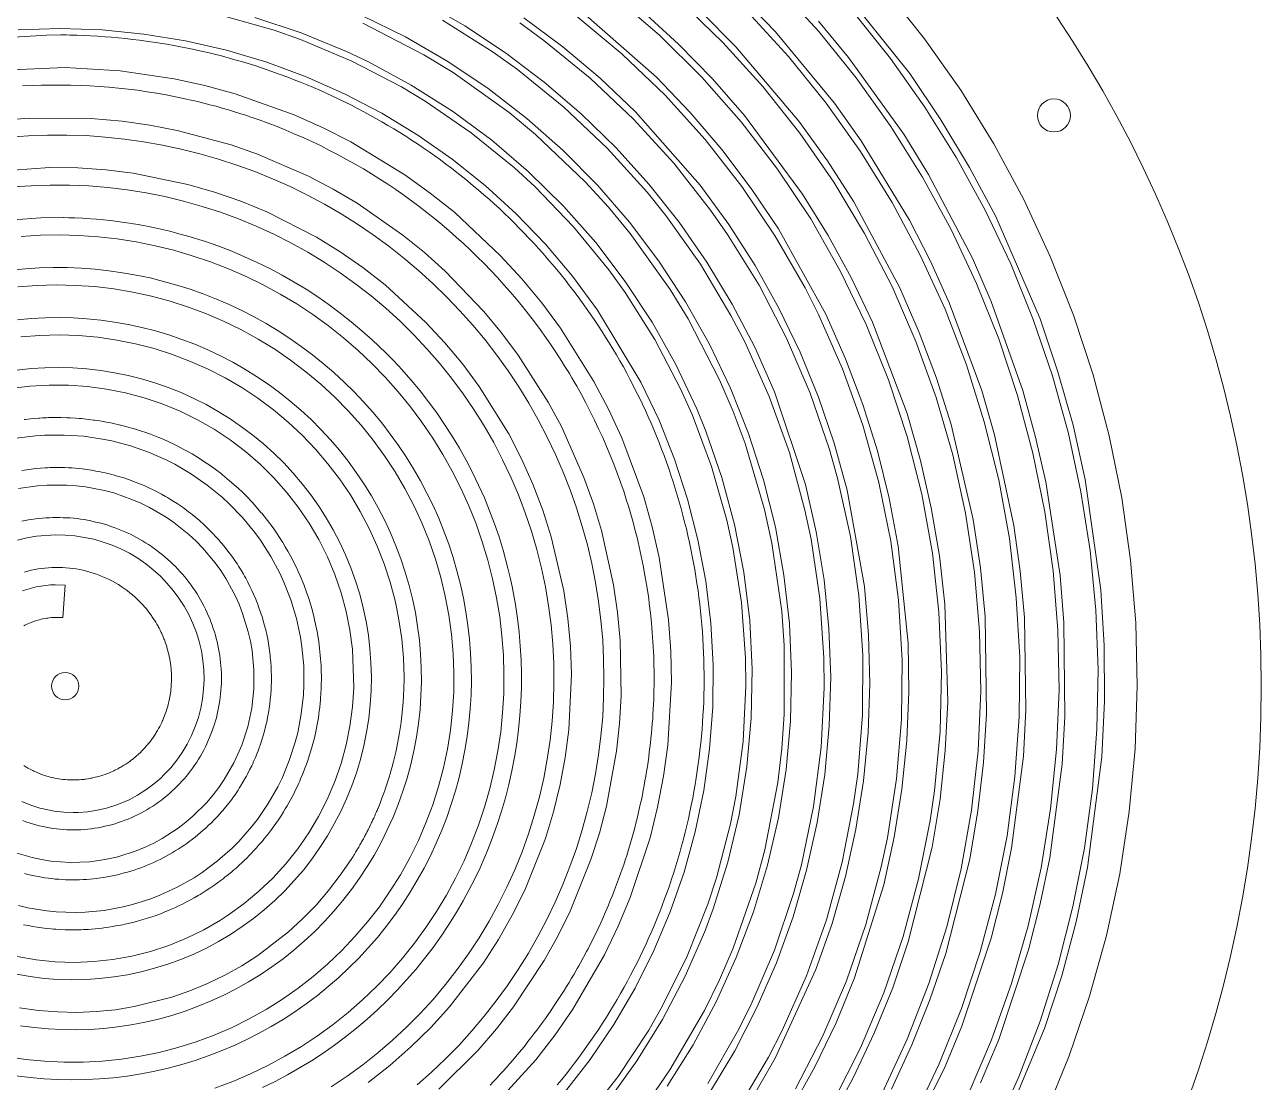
# Model space of a CAD drawing. Header units: millimetres. Extents: x -110 to 110, y -110 to 110.
# Drawn here: x -3.7 to 110, y -36.4 to 60.8 of the extents above; entities that cross this region are included whole.
import ezdxf

# ---------------------------------------------------------------- set-up
doc = ezdxf.new("R2010")
doc.units = ezdxf.units.MM

msp = doc.modelspace()

# ---------------------------------------------------------------- linework, layer by layer
at = {"color": 7, "linetype": 'Continuous', "lineweight": 15}
msp.add_line((-0.21, 6.31), (0, 9.3), dxfattribs=at)
at = {"color": 7, "linetype": 'Continuous', "lineweight": 15, "flags": 128}
for points in [[(83.05, -37.57), (85.19, -32.52), (87.03, -27.34), (88.55, -22.06), (89.75, -16.7), (90.63, -11.29), (91.18, -5.83), (91.4, -0.35), (91.29, 5.14), (90.85, 10.61), (90.08, 16.04), (88.99, 21.43), (87.58, 26.74), (85.85, 31.95), (83.82, 37.05), (81.48, 42.01), (78.85, 46.83), (75.94, 51.48), (72.75, 55.95), (69.3, 60.22), (65.6, 64.28)], [(71.26, 64.36), (77.67, 56.35), (80.54, 52.11), (83.18, 47.72), (85.58, 43.2), (89.65, 33.78), (91.3, 28.93), (92.69, 24), (93.81, 19.01), (95.24, 8.85), (95.55, 3.74), (95.58, -1.38), (95.34, -6.5), (94.03, -16.67), (92.97, -21.68), (91.65, -26.63), (90.06, -31.5), (86.1, -40.96)], [(90.15, -39.35), (92.34, -33.99), (94.21, -28.51), (95.76, -22.93), (96.98, -17.25), (97.86, -11.52), (98.4, -5.75), (98.6, 0.04), (98.46, 5.83), (97.98, 11.6), (97.17, 17.34), (96.01, 23.02), (94.53, 28.63), (92.72, 34.14), (90.59, 39.53), (88.15, 44.78), (85.4, 49.88), (82.36, 54.81), (79.04, 59.56), (75.45, 64.1)], [(32.85, 62.97), (36.74, 60.74), (40.48, 58.27), (44.06, 55.57), (47.46, 52.65), (50.67, 49.51), (53.67, 46.19), (56.46, 42.67), (59.02, 38.99), (61.34, 35.15), (63.41, 31.18), (65.23, 27.08), (68.07, 18.56), (69.07, 14.19), (69.8, 9.77), (70.24, 5.3), (70.4, 0.82), (70.27, -3.66), (69.86, -8.12), (69.17, -12.55), (68.19, -16.93), (66.94, -21.23), (65.41, -25.45), (63.62, -29.56), (61.57, -33.55), (59.26, -37.4)], [(70.67, -38.17), (73.14, -33.27), (75.28, -28.22), (77.07, -23.03), (78.49, -17.73), (79.56, -12.35), (79.95, -9.63), (80.46, -4.17), (80.6, 1.32), (80.36, 6.8), (79.75, 12.25), (78.77, 17.65), (77.43, 22.98), (75.73, 28.19), (73.67, 33.28), (71.28, 38.22), (68.56, 42.99), (65.52, 47.56), (62.18, 51.91), (58.55, 56.03), (54.65, 59.89), (50.5, 63.48)], [(75.12, -37.45), (77.44, -32.48), (79.43, -27.36), (81.08, -22.13), (82.39, -16.8), (83.35, -11.4), (83.95, -5.94), (84.2, -0.46), (84.08, 5.03), (83.62, 10.49), (82.79, 15.92), (81.62, 21.28), (80.1, 26.55), (78.24, 31.71), (76.04, 36.76), (73.52, 41.64), (70.69, 46.35), (67.57, 50.86), (64.16, 55.16), (60.47, 59.22), (56.53, 63.05)], [(62.38, 63.27), (65.32, 60.19), (70.75, 53.62), (73.21, 50.15), (77.64, 42.87), (79.58, 39.08), (81.34, 35.21), (84.29, 27.21), (85.48, 23.12), (87.25, 14.79), (87.83, 10.57), (88.21, 6.33), (88.36, -2.19), (88.12, -6.44), (87.04, -14.89), (86.19, -19.06), (85.15, -23.19), (82.46, -31.28), (80.83, -35.21), (77, -42.82)], [(47.68, -39.95), (50.84, -35.92), (53.66, -31.64), (54.94, -29.42), (57.21, -24.83), (59.1, -20.06), (59.89, -17.63), (61.18, -12.67), (61.68, -10.16), (62.35, -5.08), (62.6, 0.04), (62.57, 2.6), (62.19, 7.71), (61.4, 12.77), (60.85, 15.28), (59.45, 20.2), (57.65, 25), (56.6, 27.34), (54.23, 31.88), (51.49, 36.21), (50, 38.29), (46.75, 42.26), (43.2, 45.95), (41.31, 47.68), (37.34, 50.91), (33.11, 53.81), (30.92, 55.13), (26.37, 57.49), (21.65, 59.48), (19.23, 60.33), (14.3, 61.73)], [(17.45, 61.51), (21.71, 60.1), (25.86, 58.39), (27.88, 57.43), (31.83, 55.3), (35.61, 52.89), (39.22, 50.22), (42.62, 47.31), (45.82, 44.16), (48.79, 40.8), (51.51, 37.24), (53.97, 33.49), (56.16, 29.58), (58.08, 25.52), (58.92, 23.45), (60.39, 19.21), (61.56, 14.88), (62.42, 10.48), (62.97, 6.03), (63.19, 1.55), (63.1, -2.93), (62.7, -7.4), (61.97, -11.82), (60.94, -16.19), (59.59, -20.47), (58.81, -22.56), (57.02, -26.68), (54.94, -30.65), (52.58, -34.46), (49.95, -38.1)], [(27.27, 61.7), (31.29, 59.72), (35.18, 57.47), (38.9, 54.98), (42.45, 52.23), (45.81, 49.26), (48.96, 46.08), (51.89, 42.68), (54.59, 39.11), (57.05, 35.35), (59.25, 31.45), (61.18, 27.4), (62.84, 23.24), (64.22, 18.97), (65.31, 14.62), (66.1, 10.21), (66.6, 5.75), (66.8, 1.27), (66.69, -3.21), (66.29, -7.68), (65.59, -12.11), (64.59, -16.48), (63.3, -20.77), (61.72, -24.97), (59.86, -29.05), (57.74, -33), (55.35, -36.8)], [(42.18, 61.48), (45.78, 58.8), (49.21, 55.92), (52.46, 52.83), (58.39, 46.08), (61.03, 42.46), (63.45, 38.69), (65.64, 34.77), (67.58, 30.73), (69.28, 26.59), (70.73, 22.34), (71.92, 18.02), (73.5, 9.18), (73.89, 4.71), (74, 0.23), (73.84, -4.25), (73.42, -8.71), (72.72, -13.14), (71.75, -17.52), (70.53, -21.83), (69.04, -26.06), (65.3, -34.23), (63.06, -38.12)], [(67.17, -37.05), (69.69, -32.17), (71.84, -27.12), (73.64, -21.93), (75.05, -16.63), (75.62, -13.95), (76.46, -8.52), (76.92, -3.06), (76.98, 2.43), (76.65, 7.91), (75.93, 13.35), (74.83, 18.73), (73.35, 24.01), (71.5, 29.18), (69.28, 34.2), (68.04, 36.65), (65.3, 41.4), (62.24, 45.95), (58.85, 50.28), (55.17, 54.35), (51.21, 58.15), (47, 61.66)], [(47.62, 61.93), (54.37, 56.01), (57.47, 52.77), (60.38, 49.36), (63.09, 45.79), (65.6, 42.07), (69.94, 34.21), (71.76, 30.12), (73.35, 25.92), (74.69, 21.64), (75.78, 17.3), (76.62, 12.89), (77.53, 3.96), (77.59, -0.52), (77.4, -5), (76.95, -9.46), (76.24, -13.89), (75.28, -18.27), (72.59, -26.84), (70.89, -30.98), (68.94, -35.02), (66.77, -38.94)], [(53.08, 62.1), (56.39, 59.07), (59.52, 55.87), (62.47, 52.49), (67.81, 45.27), (70.17, 41.46), (72.32, 37.53), (74.24, 33.48), (77.42, 25.08), (78.65, 20.77), (79.65, 16.4), (80.4, 11.98), (80.9, 7.53), (81.18, -1.45), (80.94, -5.92), (80.46, -10.38), (79.73, -14.81), (77.54, -23.51), (76.1, -27.75), (74.41, -31.91), (72.51, -35.97), (70.37, -39.91)], [(58.53, 62), (61.69, 58.82), (67.48, 51.97), (70.1, 48.33), (72.52, 44.56), (76.76, 36.64), (78.55, 32.54), (80.13, 28.34), (81.48, 24.07), (83.51, 15.32), (84.17, 10.89), (84.6, 6.42), (84.74, -2.55), (84.46, -7.02), (83.94, -11.48), (83.19, -15.9), (80.98, -24.6), (79.53, -28.84), (77.87, -33), (75.98, -37.07)], [(78.01, -39.7), (80.38, -34.74), (82.43, -29.66), (84.16, -24.45), (85.56, -19.14), (86.62, -13.76), (87.35, -8.31), (87.74, -2.82), (87.78, 2.66), (87.47, 8.14), (86.83, 13.59), (85.85, 18.99), (84.53, 24.32), (82.89, 29.55), (80.92, 34.67), (78.63, 39.66), (76.04, 44.5), (73.15, 49.17), (69.98, 53.64), (66.53, 57.92), (62.82, 61.98)], [(85.43, -40.95), (87.7, -35.94), (89.66, -30.82), (91.32, -25.59), (92.68, -20.28), (93.73, -14.89), (94.47, -9.45), (94.89, -3.97), (95, 1.52), (94.78, 7), (94.25, 12.47), (93.41, 17.89), (92.26, 23.25), (90.79, 28.54), (89.03, 33.74), (86.96, 38.84), (84.61, 43.8), (81.98, 48.61), (79.07, 53.26), (75.9, 57.74), (72.48, 62.04)], [(-4.34, 60.38), (-0.47, 60.5), (3.39, 60.37), (7.24, 59.99), (11.06, 59.37), (14.83, 58.51), (18.53, 57.4), (22.16, 56.06), (25.7, 54.49), (29.12, 52.7), (32.43, 50.69), (35.6, 48.47), (38.61, 46.05), (41.47, 43.45), (44.16, 40.66), (46.65, 37.71), (48.96, 34.6), (52.95, 27.96), (54.61, 24.47), (56.04, 20.88), (57.24, 17.2), (58.19, 13.45), (58.91, 9.65), (59.37, 5.81), (59.59, 1.95), (59.55, -1.92), (59.26, -5.77), (58.73, -9.6), (57.94, -13.39), (56.91, -17.12), (55.64, -20.77), (54.14, -24.33), (52.41, -27.79), (50.45, -31.13), (48.28, -34.33), (45.91, -37.39)], [(53.84, -37.91), (55.62, -35.3), (58.79, -29.83), (60.18, -27), (61.43, -24.09), (63.5, -18.12), (64.33, -15.07), (65.53, -8.86), (65.9, -5.73), (66.13, -2.58), (66.13, 3.75), (65.9, 6.9), (65, 13.15), (64.32, 16.24), (62.54, 22.31), (61.43, 25.26), (60.18, 28.17), (57.28, 33.78), (55.64, 36.48), (51.97, 41.63), (49.96, 44.06), (47.83, 46.4), (43.26, 50.76), (40.82, 52.78), (35.67, 56.45), (32.98, 58.09), (27.36, 61)], [(59.1, -36.54), (61.84, -31.78), (63.06, -29.33), (65.22, -24.28), (66.98, -19.08), (67.7, -16.43), (68.82, -11.06), (69.53, -5.62), (69.8, -0.14), (69.77, 2.61), (69.4, 8.08), (68.59, 13.51), (68.03, 16.2), (66.6, 21.49), (64.75, 26.66), (62.5, 31.67), (61.23, 34.1), (58.42, 38.81), (55.24, 43.29), (53.52, 45.43), (49.84, 49.5), (45.86, 53.27), (41.59, 56.73), (39.36, 58.32), (34.71, 61.25)], [(61.9, -38.85), (64.67, -34.12), (65.93, -31.68), (68.16, -26.66), (70, -21.49), (71.46, -16.2), (72.51, -10.81), (72.89, -8.1), (73.33, -2.63), (73.37, 2.86), (72.99, 8.34), (72.21, 13.77), (71.02, 19.13), (70.28, 21.77), (68.5, 26.96), (66.34, 32.01), (63.81, 36.88), (60.92, 41.55), (59.35, 43.8), (55.97, 48.11), (52.27, 52.17), (48.28, 55.94), (44.02, 59.4), (41.8, 61.01)], [(69.27, 61.17), (72.05, 57.83), (77.12, 50.78), (79.4, 47.08), (83.43, 39.38), (85.16, 35.4), (88.06, 27.21), (89.22, 23.02), (90.18, 18.79), (91.5, 10.19), (91.85, 5.87), (91.94, -2.83), (91.68, -7.16), (90.54, -15.78), (89.66, -20.03), (88.59, -24.24), (85.85, -32.49), (84.19, -36.5)], [(0.01, 59.9), (-0.01, 59.9), (-0.09, 59.9), (-0.41, 59.9), (-1.69, 59.89), (-6.8, 59.58)], [(0.01, 59.9), (0.03, 59.9), (0.11, 59.9), (0.43, 59.89), (1.07, 59.88), (1.71, 59.85), (2.35, 59.82), (2.99, 59.79), (3.63, 59.74), (4.27, 59.69), (4.9, 59.64), (5.54, 59.57), (6.18, 59.5), (6.82, 59.43), (7.45, 59.34), (8.09, 59.25), (8.72, 59.15), (9.35, 59.05), (9.98, 58.94), (10.61, 58.82), (11.24, 58.69), (11.87, 58.56), (12.49, 58.42), (13.12, 58.28), (13.74, 58.13), (14.36, 57.97), (14.98, 57.8), (15.6, 57.63), (16.21, 57.46), (16.82, 57.27), (17.43, 57.08), (18.04, 56.88), (18.65, 56.68), (19.26, 56.46), (19.86, 56.25), (20.46, 56.02), (21.06, 55.79), (21.65, 55.56), (22.25, 55.31), (22.84, 55.06), (23.42, 54.81), (24.01, 54.55), (24.59, 54.28), (25.17, 54), (25.74, 53.72), (26.32, 53.43), (26.89, 53.14), (27.45, 52.84), (28.02, 52.54), (28.58, 52.23), (29.13, 51.91), (29.68, 51.59), (30.23, 51.26), (30.78, 50.92), (31.32, 50.58), (31.86, 50.23), (32.4, 49.88), (32.93, 49.52), (33.46, 49.16), (33.98, 48.79), (34.5, 48.41), (35.01, 48.03), (35.52, 47.65), (36.03, 47.25), (36.53, 46.86), (37.03, 46.45), (37.53, 46.04), (38.01, 45.63), (38.5, 45.21), (38.98, 44.79), (39.45, 44.36), (39.93, 43.93), (40.39, 43.49), (40.85, 43.04), (41.31, 42.59), (41.76, 42.14), (42.21, 41.68), (42.65, 41.21), (43.09, 40.75), (43.52, 40.27), (43.95, 39.8), (44.37, 39.31), (44.78, 38.83), (45.2, 38.34), (45.6, 37.84), (46, 37.34), (46.39, 36.84), (46.78, 36.33), (47.17, 35.81), (47.55, 35.29), (47.92, 34.77), (48.29, 34.25), (48.65, 33.72), (49, 33.19), (49.35, 32.65), (49.7, 32.11), (50.03, 31.57), (50.37, 31.02), (50.69, 30.47), (51.01, 29.92), (51.33, 29.36), (51.64, 28.79), (51.94, 28.23), (52.23, 27.66), (52.52, 27.09), (52.81, 26.51), (53.08, 25.94), (53.36, 25.36), (53.62, 24.77), (53.88, 24.19), (54.13, 23.6), (54.37, 23.01), (54.61, 22.41), (54.85, 21.81), (55.07, 21.21), (55.29, 20.61), (55.51, 20.01), (55.71, 19.4), (55.91, 18.8), (56.11, 18.18), (56.29, 17.57), (56.47, 16.95), (56.65, 16.34), (56.81, 15.72), (56.97, 15.1), (57.13, 14.48), (57.27, 13.85), (57.41, 13.23), (57.54, 12.6), (57.67, 11.97), (57.79, 11.35), (57.9, 10.72), (58.01, 10.08), (58.1, 9.45), (58.2, 8.81), (58.28, 8.18), (58.36, 7.54), (58.43, 6.91), (58.49, 6.27), (58.55, 5.63), (58.6, 4.99), (58.64, 4.35), (58.68, 3.72), (58.71, 3.08), (58.73, 2.43), (58.74, 1.79), (58.75, 1.15), (58.75, 0.51), (58.75, -0.13), (58.73, -0.77), (58.72, -1.41), (58.69, -2.05), (58.65, -2.69), (58.61, -3.33), (58.57, -3.97), (58.51, -4.6), (58.45, -5.24), (58.38, -5.88), (58.3, -6.52), (58.22, -7.15), (58.13, -7.79), (58.04, -8.42), (57.93, -9.05), (57.82, -9.68), (57.71, -10.31), (57.58, -10.94), (57.45, -11.57), (57.31, -12.19), (57.17, -12.82), (57.02, -13.44), (56.86, -14.06), (56.69, -14.68), (56.52, -15.3), (56.34, -15.91), (56.16, -16.53), (55.97, -17.14), (55.77, -17.75), (55.56, -18.36), (55.35, -18.96), (55.13, -19.56), (54.91, -20.16), (54.68, -20.76), (54.44, -21.35), (54.19, -21.94), (53.94, -22.53), (53.68, -23.12), (53.42, -23.7), (53.15, -24.28), (52.87, -24.86), (52.59, -25.44), (52.3, -26.01), (52, -26.58), (51.7, -27.14), (51.4, -27.7), (51.08, -28.26), (50.76, -28.82), (50.44, -29.37), (50.1, -29.92), (49.77, -30.46), (49.42, -31), (49.07, -31.54), (48.71, -32.07), (48.35, -32.6), (47.98, -33.12), (47.61, -33.64), (47.23, -34.16), (46.85, -34.67), (46.46, -35.18), (46.06, -35.68), (45.66, -36.18), (45.25, -36.68)], [(-5.66, 56.67), (0, 56.9)], [(39.39, -38.64), (43.28, -34.36), (45.05, -32.07), (46.69, -29.7), (49.6, -24.7), (50.86, -22.09), (51.97, -19.43), (53.79, -13.94), (54.48, -11.13), (55.02, -8.29), (55.41, -5.43), (55.75, 0.34), (55.7, 3.23), (55.49, 6.11), (54.64, 11.83), (53.99, 14.65), (53.2, 17.43), (51.19, 22.85), (49.98, 25.47), (48.63, 28.03), (45.55, 32.93), (43.83, 35.25), (41.99, 37.47), (40.04, 39.6), (35.82, 43.56), (33.57, 45.36), (31.22, 47.05), (26.28, 50.06), (23.71, 51.37), (21.07, 52.55), (15.63, 54.5), (12.84, 55.26), (10.02, 55.88), (5.05, 56.61), (0, 56.9)], [(-3.94, 55.21), (-3.05, 55.26), (-2.17, 55.29), (-1.28, 55.3), (-0.4, 55.3), (0.49, 55.29), (1.37, 55.26), (2.26, 55.22), (3.14, 55.17), (4.02, 55.1), (4.9, 55.02), (5.78, 54.92), (6.66, 54.81), (7.53, 54.68), (8.41, 54.54), (9.28, 54.39), (10.15, 54.22), (11.01, 54.04), (11.59, 53.91), (11.88, 53.85), (12.16, 53.78), (12.74, 53.64), (13.31, 53.49), (13.59, 53.41), (13.88, 53.34), (14.44, 53.18), (15.01, 53.01), (15.29, 52.93), (15.57, 52.84), (16.14, 52.66), (16.7, 52.48), (16.98, 52.38), (17.27, 52.29), (17.83, 52.09), (18.66, 51.79), (19.48, 51.47), (20.3, 51.14), (21.12, 50.79), (21.93, 50.44), (22.73, 50.07), (23.53, 49.69), (24.32, 49.29), (25.11, 48.88), (25.88, 48.46), (26.66, 48.03), (27.42, 47.58), (28.18, 47.12), (28.93, 46.65), (29.67, 46.17), (30.4, 45.68), (31.13, 45.17), (31.85, 44.65), (32.55, 44.12), (33.26, 43.58), (33.95, 43.03), (34.63, 42.47), (35.3, 41.9), (35.97, 41.31), (36.62, 40.72), (37.27, 40.11), (37.9, 39.5), (38.53, 38.87), (39.14, 38.23), (39.75, 37.59), (40.34, 36.93), (40.92, 36.26), (41.5, 35.59), (42.06, 34.91), (42.61, 34.22), (43.15, 33.51), (43.67, 32.8), (44.19, 32.08), (44.69, 31.36), (44.94, 30.99), (45.19, 30.62), (45.67, 29.88), (45.9, 29.51), (46.14, 29.13), (46.37, 28.75), (46.59, 28.37), (46.82, 27.99), (47.04, 27.6), (47.47, 26.83), (47.89, 26.05), (48.29, 25.27), (48.68, 24.47), (49.06, 23.68), (49.43, 22.87), (49.79, 22.06), (50.13, 21.24), (50.45, 20.42), (50.77, 19.6), (51.07, 18.76), (51.21, 18.35), (51.36, 17.93), (51.5, 17.51), (51.63, 17.08), (51.76, 16.66), (51.89, 16.24), (52.01, 15.82), (52.14, 15.39), (52.25, 14.96), (52.37, 14.53), (52.48, 14.11), (52.59, 13.68), (52.69, 13.25), (52.79, 12.82), (52.98, 11.95), (53.07, 11.52), (53.16, 11.09), (53.32, 10.22), (53.47, 9.34), (53.6, 8.47), (53.66, 8.03), (53.72, 7.59), (53.82, 6.71), (53.91, 5.83), (53.95, 5.39), (53.99, 4.95), (54.02, 4.51), (54.05, 4.07), (54.08, 3.63), (54.1, 3.19), (54.12, 2.74), (54.13, 2.3), (54.14, 1.86), (54.15, 1.42), (54.15, 0.98), (54.15, 0.53), (54.15, 0.09), (54.14, -0.35), (54.13, -0.79), (54.12, -1.24), (54.1, -1.68), (54.08, -2.12), (54.05, -2.56), (54.03, -3), (53.99, -3.44), (53.96, -3.88), (53.92, -4.33), (53.87, -4.77), (53.83, -5.2), (53.78, -5.64), (53.72, -6.08), (53.67, -6.52), (53.6, -6.96), (53.54, -7.4), (53.47, -7.84), (53.4, -8.27), (53.32, -8.71), (53.25, -9.14), (53.16, -9.58), (53.08, -10.01), (52.99, -10.45), (52.89, -10.88), (52.8, -11.31), (52.7, -11.74), (52.59, -12.17), (52.49, -12.6), (52.38, -13.03), (52.26, -13.46), (52.14, -13.88), (52.02, -14.31), (51.9, -14.73), (51.77, -15.15), (51.64, -15.58), (51.5, -16), (51.36, -16.42), (51.22, -16.84), (51.07, -17.25), (50.93, -17.67), (50.77, -18.09), (50.62, -18.5), (50.46, -18.91), (50.3, -19.32), (50.13, -19.73), (49.96, -20.14), (49.73, -20.69), (49.61, -20.96), (49.49, -21.23), (49.25, -21.76), (49, -22.3), (48.88, -22.56), (48.75, -22.83), (48.49, -23.36), (48.22, -23.88), (48.09, -24.15), (47.95, -24.41), (47.67, -24.93), (47.39, -25.45), (47.24, -25.71), (47.09, -25.97), (46.8, -26.49), (46.57, -26.87), (46.34, -27.25), (46.11, -27.62), (45.88, -28), (45.64, -28.37), (45.4, -28.74), (45.16, -29.11), (44.91, -29.48), (44.66, -29.85), (44.41, -30.21), (44.16, -30.57), (43.9, -30.93), (43.64, -31.29), (43.37, -31.64), (43.11, -31.99), (42.83, -32.35), (42.56, -32.69), (42.29, -33.04), (42.01, -33.38), (41.73, -33.72), (41.44, -34.06), (41.16, -34.4), (40.87, -34.73), (40.57, -35.07), (40.28, -35.4), (39.98, -35.72), (39.68, -36.05), (39.38, -36.37), (39.07, -36.69)], [(34.35, -37.08), (37.98, -33.47), (39.65, -31.53), (41.22, -29.51), (44.05, -25.23), (45.3, -23), (46.44, -20.7), (48.35, -15.95), (49.13, -13.51), (49.78, -11.03), (50.71, -5.99), (50.98, -3.44), (51.13, -0.89), (51.03, 4.24), (50.79, 6.79), (50.43, 9.32), (49.32, 14.33), (48.58, 16.78), (47.71, 19.19), (45.63, 23.88), (44.42, 26.13), (41.67, 30.46), (40.13, 32.51), (38.5, 34.48), (34.95, 38.18), (33.04, 39.88), (31.05, 41.5), (26.84, 44.42), (24.64, 45.72), (22.37, 46.91), (17.67, 48.95), (15.25, 49.8), (10.3, 51.13), (7.78, 51.61), (5.25, 51.96), (2.37, 52.21), (-3.42, 52.24), (-6.3, 52.01)], [(-5.15, 50.51), (-3.39, 50.63), (-1.62, 50.7), (0.15, 50.7), (1.92, 50.64), (3.68, 50.51), (5.44, 50.33), (7.2, 50.08), (8.94, 49.77), (10.67, 49.4), (12.39, 48.98), (14.09, 48.49), (15.77, 47.94), (17.43, 47.33), (19.07, 46.67), (20.69, 45.95), (22.28, 45.17), (23.84, 44.34), (25.37, 43.45), (26.87, 42.51), (28.33, 41.52), (29.76, 40.47), (31.15, 39.38), (32.5, 38.23), (33.81, 37.05), (35.08, 35.81), (36.3, 34.53), (37.48, 33.21), (38.61, 31.85), (39.69, 30.45), (40.73, 29.01), (41.71, 27.54), (42.63, 26.03), (43.5, 24.49), (44.32, 22.92), (45.08, 21.32), (45.79, 19.7), (46.44, 18.05), (47.02, 16.39), (47.55, 14.7), (48.02, 12.99), (48.42, 11.27), (48.77, 9.53), (49.05, 7.79), (49.27, 6.03), (49.43, 4.27), (49.52, 2.5), (49.55, 0.73), (49.52, -1.04), (49.43, -2.81), (49.27, -4.57), (49.05, -6.32), (48.77, -8.07), (48.42, -9.81), (48.01, -11.53), (47.54, -13.23), (47.01, -14.92), (46.42, -16.59), (45.77, -18.24), (45.06, -19.86), (44.3, -21.45), (43.47, -23.02), (42.6, -24.55), (41.66, -26.06), (40.67, -27.53), (39.63, -28.96), (38.54, -30.35), (37.4, -31.71), (36.22, -33.02), (34.98, -34.29), (33.7, -35.51), (32.38, -36.68)], [(27.85, -36.46), (29.86, -34.88), (31.79, -33.19), (33.62, -31.4), (35.34, -29.5), (38.47, -25.44), (39.86, -23.29), (41.12, -21.06), (42.26, -18.77), (44.16, -14), (44.9, -11.55), (45.51, -9.06), (45.98, -6.55), (46.31, -4.01), (46.55, 1.11), (46.46, 3.67), (46.23, 6.22), (45.86, 8.76), (44.7, 13.75), (43.92, 16.19), (43, 18.58), (41.96, 20.92), (40.79, 23.2), (38.08, 27.56), (36.56, 29.61), (34.92, 31.58), (33.18, 33.46), (29.41, 36.93), (27.38, 38.5), (25.28, 39.96), (23.1, 41.3), (18.53, 43.63), (16.16, 44.61), (13.74, 45.45), (11.28, 46.16), (6.26, 47.19), (3.72, 47.5), (1.16, 47.67), (-1.4, 47.7), (-6.51, 47.35)], [(-4.9, 45.92), (-3.14, 46.04), (-1.37, 46.1), (0.4, 46.09), (2.17, 46.01), (3.93, 45.87), (5.69, 45.66), (7.43, 45.38), (9.17, 45.03), (10.89, 44.61), (12.59, 44.13), (14.28, 43.59), (15.94, 42.98), (17.57, 42.31), (19.18, 41.57), (20.76, 40.77), (22.31, 39.91), (23.82, 39), (25.3, 38.02), (26.74, 36.99), (28.13, 35.9), (29.49, 34.76), (30.8, 33.57), (32.06, 32.33), (33.27, 31.04), (34.43, 29.7), (35.54, 28.32), (36.59, 26.9), (37.59, 25.44), (38.52, 23.94), (39.41, 22.4), (40.22, 20.83), (40.98, 19.24), (41.68, 17.61), (42.31, 15.95), (42.87, 14.27), (43.37, 12.58), (43.8, 10.86), (44.17, 9.13), (44.46, 7.39), (44.69, 5.63), (44.85, 3.87), (44.93, 2.1), (44.95, 0.33), (44.9, -1.44), (44.78, -3.21), (44.59, -4.96), (44.33, -6.72), (44.01, -8.45), (43.61, -10.18), (43.14, -11.89), (42.61, -13.57), (42.02, -15.24), (41.35, -16.88), (40.62, -18.5), (39.83, -20.08), (38.98, -21.63), (38.07, -23.14), (37.09, -24.62), (36.06, -26.06), (34.97, -27.45), (33.83, -28.81), (32.63, -30.11), (31.39, -31.37), (30.09, -32.57), (28.75, -33.72), (27.36, -34.82), (25.93, -35.87), (24.46, -36.85)], [(18.15, -36.91), (19.3, -36.35), (20.43, -35.75), (21.55, -35.12), (22.64, -34.45), (23.71, -33.75), (24.76, -33.02), (25.79, -32.25), (26.79, -31.45), (27.77, -30.62), (28.72, -29.77), (29.64, -28.88), (30.54, -27.96), (31.4, -27.02), (32.24, -26.05), (33.05, -25.06), (33.83, -24.04), (34.57, -23), (35.28, -21.93), (35.96, -20.84), (36.6, -19.74), (37.41, -18.23), (37.79, -17.47), (38.15, -16.7), (38.84, -15.12), (39.31, -13.93), (39.74, -12.72), (40.13, -11.5), (40.48, -10.27), (40.8, -9.03), (41.08, -7.78), (41.32, -6.52), (41.53, -5.26), (41.69, -3.99), (41.81, -2.71), (41.9, -1.44), (41.95, -0.16), (41.95, 1.12), (41.92, 2.41), (41.85, 3.68), (41.74, 4.96), (41.59, 6.23), (41.41, 7.5), (41.1, 9.18), (40.92, 10.01), (40.72, 10.84), (40.27, 12.5), (39.9, 13.73), (39.48, 14.94), (39.03, 16.14), (38.55, 17.32), (38.02, 18.49), (37.47, 19.64), (36.87, 20.78), (36.25, 21.9), (35.59, 22.99), (34.89, 24.07), (34.17, 25.13), (33.41, 26.16), (32.63, 27.17), (31.81, 28.16), (30.67, 29.43), (30.09, 30.05), (29.49, 30.66), (28.24, 31.85), (27.29, 32.7), (26.31, 33.52), (25.3, 34.31), (24.27, 35.08), (23.22, 35.81), (22.15, 36.51), (21.05, 37.17), (19.94, 37.81), (18.81, 38.41), (17.66, 38.97), (16.5, 39.5), (15.31, 40), (14.12, 40.46), (12.91, 40.89), (11.28, 41.39), (10.46, 41.62), (9.63, 41.84), (7.96, 42.22), (6.7, 42.46), (5.44, 42.66), (4.17, 42.83), (2.89, 42.95), (1.88, 43.03), (1.61, 43.04), (0.87, 43.08), (0.33, 43.09), (-0.15, 43.1), (-0.16, 43.1), (-0.17, 43.1), (-0.18, 43.1), (-0.18, 43.1), (-0.18, 43.1), (-0.18, 43.1), (-2.23, 43.08), (-4.78, 42.91)], [(-4.05, 41.37), (-2.28, 41.48), (-0.52, 41.51), (1.26, 41.46), (3.02, 41.34), (4.78, 41.14), (6.53, 40.87), (8.26, 40.52), (9.98, 40.1), (11.68, 39.6), (13.36, 39.04), (15.01, 38.4), (16.63, 37.69), (18.22, 36.91), (19.78, 36.07), (21.29, 35.16), (22.77, 34.18), (24.2, 33.14), (25.59, 32.04), (26.93, 30.88), (28.21, 29.67), (29.45, 28.4), (30.63, 27.08), (31.74, 25.71), (32.8, 24.29), (33.8, 22.82), (34.73, 21.32), (35.6, 19.78), (36.39, 18.2), (37.12, 16.58), (37.78, 14.94), (38.36, 13.27), (38.87, 11.58), (39.31, 9.86), (39.67, 8.13), (39.96, 6.38), (40.17, 4.62), (40.3, 2.86), (40.35, 1.09), (40.33, -0.68), (40.23, -2.45), (40.05, -4.21), (39.8, -5.96), (39.46, -7.7), (39.06, -9.42), (38.57, -11.12), (38.01, -12.8), (37.38, -14.45), (36.68, -16.08), (35.9, -17.67), (35.06, -19.22), (34.14, -20.74), (33.17, -22.21), (32.12, -23.64), (31.02, -25.02), (29.85, -26.36), (28.63, -27.63), (27.35, -28.86), (26.01, -30.02), (24.63, -31.12), (23.2, -32.16), (21.72, -33.14), (20.2, -34.05), (18.64, -34.89), (17.05, -35.66), (15.42, -36.36), (13.77, -36.98)], [(-4.5, -35.83), (-3.23, -35.99), (-1.96, -36.11), (-0.68, -36.18), (0.6, -36.21), (1.89, -36.19), (3.16, -36.12), (4.44, -36.02), (5.71, -35.86), (6.98, -35.66), (8.24, -35.42), (9.48, -35.13), (10.72, -34.8), (11.95, -34.43), (13.16, -34.01), (14.35, -33.55), (15.53, -33.05), (16.69, -32.51), (17.83, -31.93), (18.95, -31.31), (20.05, -30.65), (21.12, -29.95), (22.17, -29.21), (23.2, -28.44), (24.19, -27.63), (25.16, -26.79), (26.09, -25.92), (27, -25.01), (27.87, -24.07), (28.71, -23.11), (29.52, -22.11), (30.29, -21.09), (31.02, -20.04), (31.72, -18.96), (32.38, -17.86), (33, -16.74), (33.58, -15.6), (34.12, -14.44), (34.63, -13.26), (35.09, -12.07), (35.51, -10.86), (35.89, -9.64), (36.22, -8.4), (36.51, -7.15), (36.76, -5.89), (36.97, -4.63), (37.13, -3.36), (37.25, -2.09), (37.32, -0.81), (37.36, 0.47), (37.34, 1.75), (37.28, 3.03), (37.18, 4.31), (37.04, 5.58), (36.85, 6.85), (36.62, 8.11), (36.35, 9.36), (36.03, 10.6), (35.67, 11.83), (35.27, 13.05), (34.83, 14.25), (34.35, 15.44), (33.83, 16.61), (33.26, 17.76), (32.66, 18.89), (32.02, 20), (31.35, 21.09), (30.64, 22.15), (29.89, 23.19), (29.11, 24.21), (28.29, 25.19), (27.44, 26.15), (26.56, 27.08), (25.65, 27.98), (24.7, 28.85), (23.73, 29.68), (22.73, 30.49), (21.71, 31.26), (20.66, 31.99), (19.58, 32.69), (18.49, 33.35), (17.37, 33.97), (16.23, 34.56), (15.07, 35.1), (13.9, 35.61), (12.7, 36.08), (11.5, 36.51), (10.27, 36.9), (9.04, 37.24), (7.8, 37.55), (6.54, 37.81), (5.28, 38.03), (4.01, 38.21), (2.74, 38.35), (1.46, 38.44), (0.18, 38.5), (-1.1, 38.5), (-2.38, 38.47), (-3.66, 38.39), (-4.93, 38.28)], [(-4.36, 36.73), (-2.6, 36.86), (-0.83, 36.91), (0.95, 36.87), (2.71, 36.75), (4.47, 36.54), (6.21, 36.25), (7.94, 35.87), (9.65, 35.41), (11.34, 34.87), (13, 34.25), (14.62, 33.55), (16.21, 32.77), (17.76, 31.92), (19.27, 30.99), (20.73, 29.99), (22.14, 28.92), (23.5, 27.78), (24.79, 26.58), (26.03, 25.32), (27.21, 24), (28.32, 22.62), (29.36, 21.19), (30.33, 19.71), (31.23, 18.18), (32.05, 16.61), (32.79, 15.01), (33.46, 13.37), (34.04, 11.69), (34.54, 10), (34.95, 8.28), (35.28, 6.54), (35.53, 4.78), (35.68, 3.02), (35.75, 1.25), (35.74, -0.52), (35.63, -2.28), (35.44, -4.04), (35.16, -5.79), (34.79, -7.52), (34.34, -9.23), (33.8, -10.92), (33.18, -12.58), (32.48, -14.2), (31.7, -15.79), (30.84, -17.34), (29.9, -18.84), (28.89, -20.29), (27.8, -21.69), (26.65, -23.03), (25.44, -24.32), (24.15, -25.54), (22.81, -26.7), (21.42, -27.78), (19.97, -28.8), (18.47, -29.74), (16.92, -30.6), (15.34, -31.39), (13.71, -32.09), (12.05, -32.71), (10.37, -33.24), (8.65, -33.69), (6.92, -34.05), (5.17, -34.32), (3.41, -34.5), (1.64, -34.6), (-0.12, -34.6), (-1.9, -34.51), (-3.65, -34.33), (-5.4, -34.06)], [(-4.12, -31.23), (-2.85, -31.4), (-1.58, -31.52), (-0.3, -31.59), (0.98, -31.61), (2.26, -31.57), (3.54, -31.48), (4.81, -31.34), (6.08, -31.15), (7.34, -30.91), (8.59, -30.62), (9.82, -30.28), (11.04, -29.88), (12.24, -29.44), (13.43, -28.95), (14.59, -28.42), (15.73, -27.84), (16.85, -27.21), (17.94, -26.54), (19, -25.82), (20.04, -25.07), (21.04, -24.27), (22.01, -23.43), (22.95, -22.56), (23.85, -21.65), (24.71, -20.7), (25.54, -19.72), (26.32, -18.71), (27.07, -17.67), (27.77, -16.6), (28.43, -15.5), (29.05, -14.38), (29.62, -13.23), (30.15, -12.06), (30.63, -10.88), (31.06, -9.67), (31.44, -8.45), (31.78, -7.21), (32.06, -5.96), (32.3, -4.7), (32.49, -3.44), (32.63, -2.16), (32.72, -0.88), (32.76, 0.4), (32.74, 1.68), (32.68, 2.96), (32.57, 4.23), (32.41, 5.5), (32.2, 6.77), (31.94, 8.02), (31.63, 9.27), (31.27, 10.49), (30.87, 11.71), (30.42, 12.91), (29.92, 14.09), (29.38, 15.25), (28.79, 16.39), (28.16, 17.51), (27.49, 18.59), (26.77, 19.66), (26.02, 20.69), (25.22, 21.7), (24.39, 22.67), (23.52, 23.61), (22.61, 24.52), (21.67, 25.39), (20.7, 26.22), (19.7, 27.02), (18.66, 27.78), (17.6, 28.49), (16.51, 29.17), (15.4, 29.81), (14.27, 30.4), (13.11, 30.94), (11.93, 31.45), (10.73, 31.9), (9.52, 32.32), (8.29, 32.68), (7.05, 33), (5.8, 33.27), (4.54, 33.49), (3.27, 33.67), (1.99, 33.8), (0.72, 33.88), (-0.57, 33.91), (-1.85, 33.89), (-3.13, 33.82), (-4.4, 33.71)], [(-4.08, 32.13), (-2.32, 32.27), (-0.55, 32.31), (1.22, 32.25), (2.99, 32.09), (4.74, 31.84), (6.47, 31.49), (8.18, 31.05), (9.87, 30.51), (11.53, 29.88), (13.14, 29.16), (14.72, 28.36), (16.24, 27.46), (17.72, 26.49), (19.14, 25.43), (20.5, 24.29), (21.79, 23.08), (23.01, 21.81), (24.16, 20.46), (25.24, 19.06), (26.23, 17.59), (27.14, 16.07), (27.96, 14.5), (28.7, 12.89), (29.34, 11.24), (29.88, 9.56), (30.2, 8.42), (30.34, 7.85), (30.46, 7.28), (30.69, 6.11), (30.95, 4.36), (31.1, 2.6), (31.16, 0.83), (31.16, 0.64), (31.11, -0.94), (31.08, -1.45), (31.08, -1.46), (31.03, -2.11), (30.97, -2.7), (30.9, -3.28), (30.86, -3.54), (30.72, -4.46), (30.51, -5.6), (30.4, -6.08), (30.38, -6.19), (30.29, -6.56), (30.29, -6.56), (30.17, -7.04), (30.05, -7.5), (30.05, -7.51), (29.93, -7.9), (29.91, -7.98), (29.77, -8.45), (29.77, -8.45), (29.62, -8.92), (29.46, -9.39), (29.39, -9.59), (29.3, -9.85), (29.13, -10.31), (29.13, -10.31), (28.95, -10.77), (28.77, -11.22), (28.76, -11.24), (28.72, -11.33), (28.68, -11.43), (28.68, -11.43), (28.63, -11.53), (28.59, -11.63), (28.55, -11.73), (28.5, -11.84), (28.5, -11.84), (28.46, -11.94), (28.41, -12.04), (28.41, -12.04), (28.37, -12.14), (28.32, -12.24), (28.32, -12.24), (28.27, -12.34), (28.23, -12.44), (28.18, -12.54), (28.13, -12.64), (28.13, -12.64), (28.08, -12.74), (28.04, -12.84), (28.03, -12.84), (28.03, -12.85), (27.98, -12.94), (27.94, -13.04), (27.94, -13.04), (27.89, -13.14), (27.84, -13.24), (27.79, -13.34), (27.73, -13.44), (27.73, -13.44), (27.68, -13.54), (27.63, -13.64), (27.63, -13.64), (27.58, -13.73), (27.53, -13.83), (27.53, -13.83), (27.49, -13.9), (27.48, -13.93), (27.42, -14.03), (27.37, -14.13), (27.32, -14.22), (27.32, -14.22), (27.26, -14.32), (27.21, -14.42), (27.21, -14.42), (27.15, -14.51), (27.1, -14.61), (27.1, -14.61), (27.04, -14.71), (26.99, -14.8), (26.93, -14.9), (26.92, -14.93), (26.88, -14.99), (26.88, -14.99), (26.82, -15.09), (26.76, -15.19), (26.76, -15.19), (26.71, -15.28), (26.65, -15.38), (26.65, -15.38), (26.59, -15.47), (26.53, -15.56), (26.47, -15.66), (26.42, -15.75), (26.42, -15.75), (26.36, -15.85), (26.3, -15.94), (25.3, -17.4), (24.22, -18.81), (23.07, -20.14), (21.83, -21.41), (20.53, -22.61), (17.72, -24.77), (16.23, -25.72), (14.69, -26.58), (13.09, -27.35), (11.46, -28.03), (9.79, -28.61), (6.35, -29.48), (4.61, -29.76), (2.85, -29.93), (1.08, -30.01), (-0.69, -29.97), (-2.45, -29.84), (-4.2, -29.6)], [(-4.47, -26.5), (-3.21, -26.72), (-1.93, -26.88), (-0.65, -26.97), (0.62, -27.01), (1.91, -26.98), (3.19, -26.9), (4.46, -26.75), (5.72, -26.54), (6.98, -26.28), (8.21, -25.95), (9.44, -25.57), (10.64, -25.13), (11.82, -24.64), (12.98, -24.09), (14.11, -23.48), (15.21, -22.83), (16.28, -22.12), (17.31, -21.36), (18.31, -20.56), (19.27, -19.71), (20.19, -18.82), (21.07, -17.88), (21.9, -16.91), (22.68, -15.9), (23.42, -14.85), (24.11, -13.77), (24.75, -12.66), (25.34, -11.52), (25.87, -10.36), (26.35, -9.17), (26.78, -7.96), (27.15, -6.73), (27.46, -5.49), (27.72, -4.23), (27.91, -2.97), (28.05, -1.7), (28.13, -0.42), (28.16, 0.86), (28.12, 2.14), (28.03, 3.42), (27.88, 4.69), (27.67, 5.96), (27.4, 7.21), (27.08, 8.45), (26.7, 9.68), (26.27, 10.88), (25.79, 12.07), (25.25, 13.23), (24.65, 14.37), (24.01, 15.47), (23.32, 16.55), (22.58, 17.6), (21.8, 18.61), (20.97, 19.59), (20.1, 20.53), (19.19, 21.43), (18.24, 22.29), (17.25, 23.1), (16.22, 23.87), (15.17, 24.59), (14.08, 25.27), (12.96, 25.9), (11.82, 26.47), (10.65, 27), (9.46, 27.47), (8.25, 27.89), (7.02, 28.26), (5.78, 28.57), (4.52, 28.83), (3.26, 29.04), (1.98, 29.18), (0.71, 29.27), (-0.58, 29.31), (-1.86, 29.29), (-3.13, 29.21), (-4.41, 29.08)], [(-5, 27.38), (-3.24, 27.6), (-1.47, 27.7), (0.29, 27.69), (2.06, 27.57), (3.81, 27.33), (5.55, 26.99), (7.26, 26.53), (8.93, 25.96), (10.57, 25.29), (12.16, 24.51), (13.69, 23.63), (15.17, 22.66), (16.58, 21.59), (17.92, 20.43), (19.17, 19.19), (20.35, 17.86), (21.43, 16.47), (22.43, 15), (23.32, 13.48), (24.11, 11.89), (24.8, 10.26), (25.37, 8.59), (25.84, 6.88), (26.19, 5.15), (26.43, 3.4), (26.55, -0.15), (26.43, -1.91), (26.19, -3.67), (25.84, -5.4), (25.37, -7.11), (24.79, -8.78), (24.1, -10.41), (23.3, -11.98), (22.4, -13.5), (21.39, -14.96), (20.29, -16.34), (19.1, -17.65), (17.82, -18.87), (16.46, -20), (15.02, -21.04), (14.28, -21.52), (12.75, -22.41), (11.16, -23.18), (9.52, -23.85), (7.84, -24.4), (6.12, -24.83), (4.38, -25.15), (2.62, -25.34), (0.85, -25.41), (-0.91, -25.36), (-2.67, -25.18), (-4.42, -24.88)], [(-3.83, -21.94), (-3.62, -21.98), (-3.41, -22.02), (-2.99, -22.1), (-2.57, -22.17), (-2.36, -22.2), (-2.15, -22.22), (-1.72, -22.28), (-1.3, -22.32), (-1.09, -22.34), (-0.87, -22.35), (-0.45, -22.38), (-0.02, -22.4), (0.19, -22.4), (0.41, -22.41), (0.83, -22.41), (1.26, -22.4), (1.47, -22.4), (1.69, -22.39), (2.11, -22.37), (2.43, -22.35), (2.75, -22.32), (3.07, -22.29), (3.39, -22.25), (3.7, -22.21), (4.02, -22.17), (4.34, -22.12), (4.66, -22.06), (5.08, -21.99), (5.29, -21.94), (5.5, -21.9), (5.91, -21.8), (6.33, -21.7), (6.53, -21.65), (6.74, -21.59), (7.15, -21.47), (7.56, -21.35), (7.76, -21.28), (7.96, -21.22), (8.37, -21.08), (8.77, -20.93), (8.97, -20.85), (9.16, -20.77), (9.56, -20.61), (9.85, -20.48), (10.14, -20.35), (10.43, -20.21), (10.72, -20.07), (11.01, -19.93), (11.29, -19.78), (11.58, -19.63), (11.86, -19.47), (12.23, -19.26), (12.41, -19.15), (12.59, -19.04), (12.95, -18.81), (13.31, -18.58), (13.49, -18.46), (13.66, -18.34), (14.01, -18.09), (14.35, -17.84), (14.52, -17.71), (14.69, -17.58), (15.03, -17.31), (15.36, -17.04), (15.52, -16.9), (15.68, -16.76), (16, -16.47), (16.23, -16.26), (16.46, -16.04), (16.69, -15.81), (16.92, -15.58), (17.14, -15.36), (17.36, -15.12), (17.58, -14.88), (17.79, -14.64), (18.07, -14.32), (18.21, -14.16), (18.34, -13.99), (18.61, -13.66), (18.87, -13.32), (19, -13.15), (19.12, -12.98), (19.37, -12.63), (19.61, -12.28), (19.73, -12.1), (19.85, -11.92), (20.08, -11.56), (20.24, -11.29), (20.41, -11.01), (20.56, -10.73), (20.72, -10.45), (20.87, -10.17), (21.02, -9.89), (21.16, -9.6), (21.3, -9.31), (21.48, -8.92), (21.57, -8.73), (21.65, -8.53), (21.82, -8.14), (21.98, -7.74), (22.05, -7.54), (22.13, -7.34), (22.27, -6.94), (22.41, -6.53), (22.47, -6.33), (22.54, -6.13), (22.66, -5.72), (22.77, -5.31), (22.82, -5.1), (22.88, -4.89), (22.98, -4.48), (23.04, -4.16), (23.11, -3.85), (23.17, -3.54), (23.23, -3.22), (23.28, -2.91), (23.32, -2.59), (23.37, -2.27), (23.41, -1.95), (23.45, -1.52), (23.47, -1.31), (23.49, -1.1), (23.52, -0.67), (23.54, -0.25), (23.55, -0.03), (23.55, 0.18), (23.56, 0.61), (23.56, 1.03), (23.55, 1.25), (23.55, 1.46), (23.53, 1.89), (23.51, 2.21), (23.49, 2.53), (23.46, 2.84), (23.43, 3.16), (23.4, 3.48), (23.36, 3.8), (23.32, 4.12), (23.27, 4.44), (23.2, 4.86), (23.16, 5.07), (23.12, 5.28), (23.03, 5.7), (22.94, 6.11), (22.89, 6.32), (22.84, 6.53), (22.73, 6.94), (22.61, 7.35), (22.55, 7.55), (22.49, 7.75), (22.49, 7.76), (22.36, 8.17), (22.23, 8.56), (22.23, 8.56), (21.93, 9.35), (21.61, 10.14), (21.43, 10.55), (21.26, 10.91), (20.88, 11.67), (20.88, 11.67), (20.86, 11.7), (20.48, 12.42), (20.24, 12.82), (20.04, 13.16), (20, 13.22), (19.59, 13.87), (19.56, 13.91), (19.11, 14.57), (19.11, 14.57), (18.6, 15.25), (18.07, 15.92), (18.03, 15.96), (17.38, 16.71), (17.18, 16.92), (16.66, 17.47), (16.66, 17.47), (16.29, 17.84), (15.91, 18.2), (15.12, 18.9), (14.46, 19.44), (14.36, 19.52), (13.79, 19.96), (13.79, 19.96), (13.33, 20.29), (13.1, 20.45), (12.38, 20.92), (12.26, 20.99), (11.66, 21.36), (11.16, 21.64), (10.92, 21.77), (10.92, 21.77), (10.17, 22.16), (9.4, 22.53), (9.33, 22.56), (8.85, 22.77), (8.62, 22.86), (7.83, 23.17), (7.83, 23.17), (7.66, 23.24), (7.4, 23.33), (7.03, 23.45), (6.45, 23.64), (6.21, 23.71), (5.78, 23.83), (5.21, 23.98), (4.2, 24.21), (4.2, 24.21), (4.2, 24.21), (4.19, 24.21), (3.96, 24.26), (3.18, 24.4), (2.99, 24.43), (2.69, 24.47), (2.59, 24.48), (2.13, 24.54), (1.49, 24.61), (1.42, 24.62), (1.29, 24.63), (0.97, 24.65), (0.44, 24.68), (0.44, 24.68), (0.14, 24.69), (-0.4, 24.71), (-0.73, 24.71), (-1.26, 24.7), (-1.54, 24.7), (-1.71, 24.69), (-2.1, 24.67), (-2.35, 24.66), (-2.35, 24.66), (-2.42, 24.65), (-2.95, 24.61), (-2.95, 24.61), (-3.69, 24.53), (-3.79, 24.52)], [(-4.5, 22.8), (-2.74, 23.02), (-1.86, 23.08), (-0.09, 23.1), (1.67, 22.99), (3.43, 22.73), (4.29, 22.56), (6, 22.1), (7.67, 21.52), (9.29, 20.81), (10.08, 20.41), (11.61, 19.51), (13.06, 18.5), (14.43, 17.38), (15.08, 16.78), (16.31, 15.51), (17.43, 14.14), (17.95, 13.43), (18.91, 11.94), (19.74, 10.38), (20.11, 9.57), (20.75, 7.93), (21.26, 6.23), (21.64, 4.5), (21.77, 3.63), (21.93, 1.86), (21.95, 0.09), (21.91, -0.79), (21.71, -2.55), (21.38, -4.29), (21.16, -5.14), (20.61, -6.83), (19.94, -8.46), (19.55, -9.25), (18.67, -10.79), (17.67, -12.25), (17.13, -12.95), (15.96, -14.28), (15.34, -14.9), (14.01, -16.08), (12.59, -17.13), (11.85, -17.62), (10.31, -18.49), (8.7, -19.23), (7.88, -19.55), (6.19, -20.09), (5.33, -20.3), (3.59, -20.62), (1.83, -20.78), (0.95, -20.81), (-0.82, -20.75), (-1.7, -20.67), (-3.45, -20.39), (-4.31, -20.19)], [(-3.75, -17.24), (-3.44, -17.31), (-3.13, -17.39), (-2.82, -17.45), (-2.5, -17.52), (-2.19, -17.57), (-1.87, -17.62), (-1.55, -17.66), (-1.24, -17.7), (-0.92, -17.74), (-0.6, -17.76), (-0.28, -17.78), (0.04, -17.8), (0.36, -17.81), (0.68, -17.81), (1, -17.81), (1.32, -17.8), (1.64, -17.79), (1.96, -17.77), (2.28, -17.74), (2.6, -17.71), (2.92, -17.68), (3.23, -17.64), (3.55, -17.59), (3.87, -17.54), (4.18, -17.48), (4.5, -17.41), (4.81, -17.34), (5.12, -17.27), (5.43, -17.18), (5.74, -17.1), (6.04, -17.01), (6.35, -16.91), (6.65, -16.8), (6.95, -16.7), (7.25, -16.58), (7.55, -16.46), (7.85, -16.34), (8.14, -16.21), (8.43, -16.08), (8.72, -15.94), (9, -15.79), (9.29, -15.64), (9.57, -15.49), (9.84, -15.33), (10.12, -15.16), (10.39, -14.99), (10.66, -14.82), (11.01, -14.58), (11.19, -14.46), (11.36, -14.33), (11.7, -14.08), (11.96, -13.88), (12.2, -13.68), (12.45, -13.47), (12.69, -13.26), (12.93, -13.05), (13.16, -12.83), (13.47, -12.53), (13.62, -12.38), (13.77, -12.23), (14.06, -11.92), (14.35, -11.6), (14.49, -11.44), (14.62, -11.27), (14.9, -10.94), (15.16, -10.61), (15.29, -10.44), (15.41, -10.26), (15.66, -9.92), (15.9, -9.56), (16.01, -9.38), (16.13, -9.2), (16.35, -8.84), (16.56, -8.47), (16.67, -8.28), (16.77, -8.09), (16.96, -7.71), (17.15, -7.33), (17.24, -7.14), (17.33, -6.94), (17.5, -6.55), (17.66, -6.15), (17.74, -5.96), (17.81, -5.76), (17.95, -5.35), (18.09, -4.95), (18.15, -4.74), (18.21, -4.54), (18.33, -4.13), (18.43, -3.71), (18.48, -3.51), (18.53, -3.3), (18.61, -2.88), (18.69, -2.46), (18.73, -2.25), (18.76, -2.04), (18.82, -1.61), (18.86, -1.19), (18.88, -0.98), (18.9, -0.77), (18.93, -0.34), (18.95, 0.09), (18.96, 0.3), (18.96, 0.51), (18.96, 0.94), (18.95, 1.37), (18.94, 1.58), (18.93, 1.79), (18.9, 2.22), (18.86, 2.65), (18.84, 2.86), (18.82, 3.07), (18.76, 3.49), (18.69, 3.92), (18.66, 4.13), (18.62, 4.34), (18.53, 4.75), (18.44, 5.17), (18.39, 5.38), (18.33, 5.58), (18.22, 6), (18.1, 6.4), (18.03, 6.61), (17.97, 6.81), (17.82, 7.21), (17.67, 7.61), (17.6, 7.81), (17.52, 8.01), (17.35, 8.4), (17.17, 8.79), (17.08, 8.99), (16.99, 9.18), (16.8, 9.56), (16.6, 9.94), (16.49, 10.12), (16.39, 10.31), (16.17, 10.68), (15.94, 11.04), (15.83, 11.22), (15.71, 11.39), (15.47, 11.75), (15.22, 12.09), (15.09, 12.27), (14.96, 12.43), (14.7, 12.77), (14.43, 13.1), (14.29, 13.26), (14.15, 13.42), (13.86, 13.74), (13.57, 14.05), (13.42, 14.21), (13.27, 14.36), (12.97, 14.66), (12.65, 14.95), (12.5, 15.09), (12.34, 15.23), (12.01, 15.51), (11.68, 15.78), (11.51, 15.91), (11.34, 16.04), (11, 16.3), (10.65, 16.55), (10.48, 16.67), (10.3, 16.79), (9.94, 17.02), (9.58, 17.24), (9.4, 17.35), (9.21, 17.46), (8.84, 17.67), (8.46, 17.87), (8.27, 17.97), (8.08, 18.06), (7.7, 18.25), (7.31, 18.42), (7.11, 18.51), (6.92, 18.59), (6.52, 18.75), (6.12, 18.9), (5.92, 18.97), (5.72, 19.04), (5.31, 19.18), (4.9, 19.3), (4.7, 19.36), (4.49, 19.42), (4.08, 19.53), (3.66, 19.62), (3.46, 19.67), (3.25, 19.71), (2.83, 19.79), (2.41, 19.86), (2.2, 19.9), (1.98, 19.93), (1.56, 19.98), (1.24, 20.01), (0.92, 20.04), (0.6, 20.07), (0.29, 20.09), (-0.03, 20.1), (-0.35, 20.11), (-0.68, 20.11), (-1, 20.11), (-1.43, 20.1), (-1.64, 20.09), (-1.85, 20.08), (-2.28, 20.05), (-2.71, 20.01), (-2.92, 19.99), (-3.13, 19.97), (-3.55, 19.91), (-3.98, 19.85)], [(-4.29, 18.17), (-2.54, 18.43), (-1.66, 18.49), (0.11, 18.49), (1, 18.43), (1.87, 18.33), (3.61, 18), (4.47, 17.77), (6.14, 17.18), (6.95, 16.83), (7.75, 16.44), (9.27, 15.55), (10, 15.05), (11.38, 13.94), (12.03, 13.34), (12.65, 12.7), (13.78, 11.35), (14.3, 10.63), (14.78, 9.89), (15.63, 8.33), (15.99, 7.53), (16.31, 6.7), (16.83, 5.01), (17.03, 4.15), (17.18, 3.28), (17.35, 1.51), (17.36, 0.63), (17.34, -0.25), (17.15, -2.02), (16.98, -2.88), (16.78, -3.74), (16.23, -5.43), (15.89, -6.25), (15.51, -7.04), (14.63, -8.58), (14.13, -9.31), (13.6, -10.01), (13.02, -10.69), (11.77, -11.94), (11.1, -12.52), (10.4, -13.06), (8.91, -14.02), (8.14, -14.44), (7.34, -14.82), (6.52, -15.15), (4.83, -15.69), (3.97, -15.89), (3.1, -16.04), (2.22, -16.15), (0.45, -16.21), (-0.43, -16.17), (-1.31, -16.09), (-2.19, -15.95), (-3.05, -15.77), (-4.75, -15.26)], [(-3.91, -12.37), (-3.61, -12.48), (-3.31, -12.58), (-3, -12.67), (-2.7, -12.76), (-2.39, -12.84), (-2.07, -12.91), (-1.76, -12.98), (-1.44, -13.04), (-1.13, -13.08), (-0.81, -13.13), (-0.49, -13.16), (-0.17, -13.19), (0.15, -13.2), (0.47, -13.21), (0.79, -13.22), (1.11, -13.21), (1.43, -13.2), (1.75, -13.18), (2.07, -13.15), (2.38, -13.11), (2.7, -13.07), (3.02, -13.02), (3.33, -12.96), (3.65, -12.89), (3.96, -12.82), (4.27, -12.74), (4.58, -12.65), (4.88, -12.55), (5.18, -12.45), (5.49, -12.34), (5.78, -12.22), (6.08, -12.1), (6.37, -11.96), (6.66, -11.83), (6.94, -11.68), (7.23, -11.53), (7.51, -11.37), (7.78, -11.2), (8.05, -11.03), (8.32, -10.86), (8.58, -10.67), (8.84, -10.48), (9.09, -10.28), (9.34, -10.08), (9.58, -9.88), (9.82, -9.66), (10.05, -9.44), (10.28, -9.22), (10.51, -8.99), (10.73, -8.75), (10.94, -8.52), (11.15, -8.27), (11.35, -8.02), (11.54, -7.77), (11.73, -7.51), (11.92, -7.25), (12.09, -6.98), (12.26, -6.71), (12.43, -6.44), (12.59, -6.16), (12.74, -5.88), (12.89, -5.59), (13.03, -5.3), (13.16, -5.01), (13.28, -4.72), (13.4, -4.42), (13.52, -4.12), (13.62, -3.82), (13.72, -3.51), (13.81, -3.2), (13.9, -2.9), (13.98, -2.59), (14.05, -2.27), (14.11, -1.96), (14.17, -1.64), (14.22, -1.33), (14.26, -1.01), (14.29, -0.69), (14.32, -0.37), (14.34, -0.05), (14.36, 0.27), (14.36, 0.59), (14.36, 0.91), (14.36, 1.23), (14.34, 1.55), (14.32, 1.87), (14.29, 2.19), (14.26, 2.5), (14.21, 2.82), (14.16, 3.14), (14.11, 3.45), (14.04, 3.77), (13.97, 4.08), (13.89, 4.39), (13.81, 4.7), (13.72, 5.01), (13.62, 5.31), (13.51, 5.62), (13.4, 5.92), (13.29, 6.21), (13.16, 6.51), (13.03, 6.8), (12.89, 7.09), (12.75, 7.38), (12.6, 7.66), (12.45, 7.94), (12.28, 8.22), (12.12, 8.49), (11.94, 8.76), (11.76, 9.02), (11.58, 9.29), (11.39, 9.54), (11.19, 9.8), (10.99, 10.05), (10.78, 10.29), (10.57, 10.53), (10.35, 10.76), (10.13, 11), (9.9, 11.22), (9.67, 11.44), (9.44, 11.66), (9.19, 11.87), (8.95, 12.07), (8.7, 12.28), (8.44, 12.47), (8.19, 12.66), (7.92, 12.84), (7.66, 13.02), (7.39, 13.19), (7.12, 13.36), (6.84, 13.52), (6.56, 13.68), (6.28, 13.83), (5.99, 13.97), (5.7, 14.11), (5.41, 14.24), (5.11, 14.36), (4.81, 14.48), (4.51, 14.59), (4.21, 14.7), (3.91, 14.8), (3.6, 14.89), (3.29, 14.98), (2.98, 15.06), (2.67, 15.13), (2.36, 15.2), (2.04, 15.26), (1.73, 15.32), (1.41, 15.37), (1.09, 15.41), (0.78, 15.44), (0.46, 15.47), (0.14, 15.49), (-0.18, 15.5), (-0.5, 15.51), (-0.82, 15.51), (-1.14, 15.51), (-1.46, 15.5), (-1.78, 15.48), (-2.1, 15.45), (-2.42, 15.42), (-2.74, 15.38), (-3.06, 15.34), (-3.37, 15.29), (-3.69, 15.23), (-4, 15.17)], [(-4.38, 13.43), (-3.52, 13.64), (-2.65, 13.79), (-0.88, 13.92), (0, 13.9), (0.88, 13.82), (1.76, 13.69), (2.62, 13.51), (3.48, 13.26), (4.31, 12.97), (5.12, 12.62), (5.91, 12.22), (6.67, 11.76), (7.4, 11.26), (8.09, 10.71), (8.75, 10.12), (9.36, 9.49), (9.94, 8.81), (10.46, 8.1), (10.94, 7.36), (11.37, 6.58), (11.74, 5.78), (12.06, 4.95), (12.32, 4.11), (12.52, 3.25), (12.66, 2.37), (12.75, 1.49), (12.77, 0.61), (12.73, -0.28), (12.63, -1.15), (12.47, -2.02), (12.25, -2.88), (11.96, -3.72), (11.62, -4.54), (11.23, -5.33), (10.77, -6.09), (10.27, -6.81), (9.71, -7.5), (9.1, -8.14), (8.79, -8.45), (8.11, -9.02), (7.4, -9.55), (6.65, -10.02), (5.87, -10.44), (5.06, -10.79), (4.65, -10.95), (3.8, -11.21), (2.94, -11.41), (2.07, -11.55), (1.18, -11.61), (0.74, -11.62), (-0.14, -11.59), (-1.02, -11.49), (-1.89, -11.32), (-2.32, -11.21), (-3.16, -10.95), (-3.98, -10.61)], [(-3.81, -7.3), (-3.72, -7.36), (-3.63, -7.42), (-3.45, -7.53), (-3.17, -7.68), (-2.97, -7.77), (-2.88, -7.82), (-2.78, -7.86), (-2.59, -7.95), (-2.39, -8.03), (-2.29, -8.07), (-2.19, -8.11), (-1.99, -8.18), (-1.78, -8.24), (-1.68, -8.28), (-1.58, -8.31), (-1.37, -8.36), (-1.17, -8.41), (-1.06, -8.43), (-0.96, -8.46), (-0.75, -8.49), (-0.43, -8.54), (-0.22, -8.57), (-0.11, -8.58), (-0.01, -8.59), (0.21, -8.61), (0.42, -8.62), (0.53, -8.62), (0.63, -8.62), (0.85, -8.62), (1.06, -8.62), (1.17, -8.61), (1.27, -8.61), (1.49, -8.59), (1.7, -8.57), (1.81, -8.56), (1.91, -8.54), (2.12, -8.51), (2.33, -8.47), (2.44, -8.45), (2.54, -8.43), (2.75, -8.38), (3.06, -8.3), (3.27, -8.25), (3.37, -8.21), (3.47, -8.18), (3.67, -8.11), (3.87, -8.04), (3.97, -8), (4.07, -7.96), (4.27, -7.87), (4.46, -7.79), (4.56, -7.74), (4.65, -7.69), (4.84, -7.6), (5.03, -7.49), (5.12, -7.44), (5.21, -7.39), (5.4, -7.28), (5.58, -7.16), (5.67, -7.1), (5.75, -7.04), (5.93, -6.92), (6.1, -6.79), (6.18, -6.73), (6.27, -6.66), (6.43, -6.52), (6.59, -6.38), (6.67, -6.31), (6.75, -6.24), (6.91, -6.1), (7.06, -5.95), (7.14, -5.87), (7.21, -5.79), (7.35, -5.63), (7.49, -5.47), (7.56, -5.39), (7.63, -5.31), (7.77, -5.14), (7.89, -4.97), (7.96, -4.89), (8.02, -4.8), (8.14, -4.63), (8.26, -4.45), (8.32, -4.36), (8.37, -4.27), (8.48, -4.08), (8.59, -3.9), (8.64, -3.8), (8.69, -3.71), (8.79, -3.52), (8.88, -3.33), (8.92, -3.23), (8.97, -3.13), (9.05, -2.94), (9.13, -2.74), (9.17, -2.64), (9.2, -2.54), (9.27, -2.34), (9.34, -2.13), (9.37, -2.03), (9.4, -1.93), (9.46, -1.72), (9.51, -1.52), (9.53, -1.41), (9.55, -1.31), (9.6, -1.1), (9.64, -0.89), (9.65, -0.78), (9.67, -0.68), (9.7, -0.47), (9.72, -0.25), (9.73, -0.15), (9.74, -0.04), (9.75, 0.17), (9.76, 0.39), (9.77, 0.49), (9.77, 0.6), (9.77, 0.81), (9.77, 1.03), (9.76, 1.13), (9.76, 1.24), (9.74, 1.45), (9.73, 1.67), (9.72, 1.77), (9.7, 1.88), (9.68, 2.09), (9.64, 2.3), (9.63, 2.41), (9.61, 2.51), (9.57, 2.72), (9.52, 2.93), (9.5, 3.03), (9.47, 3.14), (9.42, 3.34), (9.36, 3.55), (9.33, 3.65), (9.3, 3.75), (9.23, 3.95), (9.16, 4.16), (9.12, 4.26), (9.08, 4.35), (9, 4.55), (8.92, 4.75), (8.87, 4.85), (8.83, 4.94), (8.73, 5.14), (8.64, 5.33), (8.59, 5.42), (8.54, 5.51), (8.43, 5.7), (8.32, 5.88), (8.27, 5.98), (8.21, 6.07), (8.1, 6.24), (7.98, 6.42), (7.92, 6.51), (7.85, 6.6), (7.73, 6.77), (7.6, 6.94), (7.53, 7.02), (7.46, 7.1), (7.32, 7.27), (7.11, 7.5), (6.89, 7.74), (6.66, 7.96), (6.43, 8.18), (6.19, 8.39), (5.94, 8.6), (5.69, 8.79), (5.43, 8.98), (5.16, 9.16), (4.89, 9.34), (4.62, 9.5), (4.34, 9.65), (4.05, 9.8), (3.77, 9.94), (3.47, 10.07), (3.18, 10.19), (2.88, 10.3), (2.57, 10.4), (2.27, 10.5), (1.96, 10.58), (1.65, 10.66), (1.33, 10.72), (1.02, 10.78), (0.7, 10.82), (0.38, 10.86), (0.06, 10.89), (-0.26, 10.91), (-0.58, 10.92), (-0.9, 10.92), (-1.22, 10.91), (-1.54, 10.89), (-1.86, 10.86), (-2.17, 10.82), (-2.49, 10.78), (-2.81, 10.72), (-3.12, 10.66), (-3.43, 10.58), (-3.74, 10.5)], [(-3.94, 8.76), (-3.52, 8.9), (-2.66, 9.13), (-2.23, 9.21), (-1.35, 9.31), (-0.91, 9.33), (0, 9.3)], [(-0.21, 6.31), (-0.23, 6.31), (-0.31, 6.31), (-0.47, 6.32), (-0.63, 6.33), (-0.79, 6.33), (-0.95, 6.32), (-1.11, 6.32), (-1.27, 6.31), (-1.48, 6.28), (-1.59, 6.27), (-1.69, 6.26), (-1.9, 6.22), (-2.06, 6.19), (-2.22, 6.15), (-2.37, 6.11), (-2.53, 6.07), (-2.73, 6.01), (-2.83, 5.97), (-2.93, 5.94), (-3.13, 5.86), (-3.28, 5.8), (-3.43, 5.74), (-3.62, 5.64), (-3.71, 5.6), (-3.81, 5.55)]]:
    msp.add_lwpolyline(points, dxfattribs=at)
at = {"color": 7, "linetype": 'Continuous', "lineweight": 15}
for centre, radius in [((0, 0), 110), ((90.93, 52.5), 1.52), ((0, 0), 1.25)]:
    msp.add_circle(centre, radius, dxfattribs=at)

doc.saveas('drawing.dxf')
